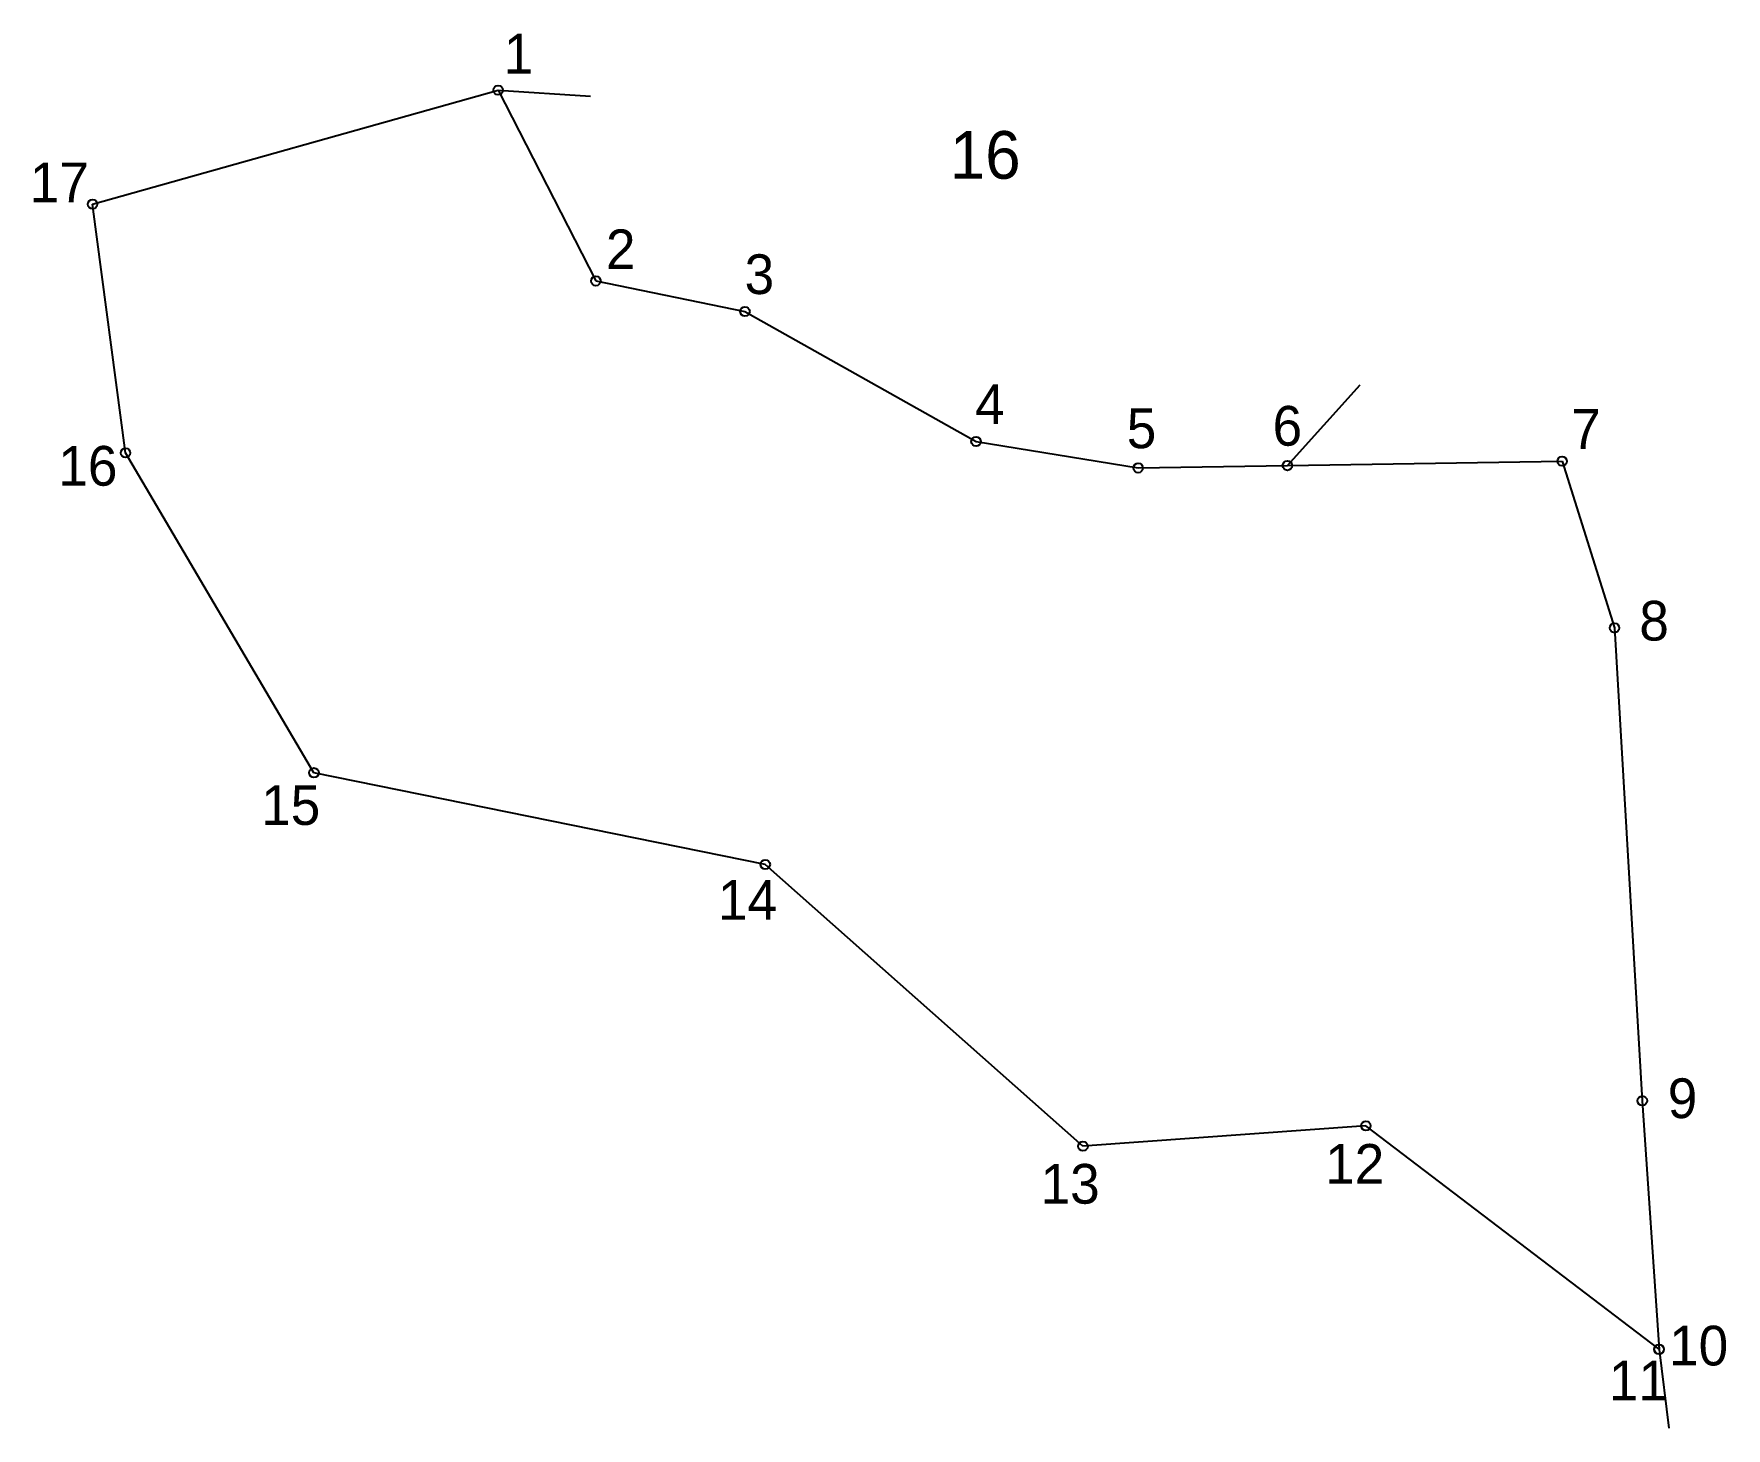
# Model space of a CAD drawing. Extents: x 546043 to 546280, y 1824012 to 1824207.
import ezdxf

# ---------------------------------------------------------------- set-up
doc = ezdxf.new("R2010")
doc.units = 0
for name, color, linetype in [('CanhThua', 7, 'Continuous'), ('MocDinhThua', 7, 'Continuous'), ('NhanTuCan', 7, 'Continuous'), ('RauThua', 7, 'Continuous'), ('SoHieuDinhThua', 7, 'Continuous')]:
    doc.layers.add(name, color=color, linetype=linetype)

msp = doc.modelspace()

# ---------------------------------------------------------------- linework, layer by layer
at = {"layer": 'CanhThua'}
for p, q in [((546051.39, 1824183.11), (546108.06, 1824199.05)), ((546108.06, 1824199.05), (546121.72, 1824172.39)), ((546056, 1824148.37), (546051.39, 1824183.11)), ((546121.72, 1824172.39), (546142.54, 1824168.13)), ((546142.54, 1824168.13), (546174.84, 1824149.95)), ((546174.84, 1824149.95), (546197.49, 1824146.26)), ((546082.33, 1824103.67), (546056, 1824148.37)), ((546218.34, 1824146.59), (546256.72, 1824147.2)), ((546256.72, 1824147.2), (546264.04, 1824123.91)), ((546197.49, 1824146.26), (546218.34, 1824146.59)), ((546264.04, 1824123.91), (546267.92, 1824057.84)), ((546145.38, 1824090.86), (546082.33, 1824103.67)), ((546189.77, 1824051.49), (546145.38, 1824090.86)), ((546267.92, 1824057.84), (546270.27, 1824023.1)), ((546229.3, 1824054.34), (546189.77, 1824051.49)), ((546270.26, 1824023.11), (546229.3, 1824054.34)), ((546270.27, 1824023.1), (546270.26, 1824023.11))]:
    msp.add_line(p, q, dxfattribs=at)
at = {"layer": 'MocDinhThua'}
for centre in [(546108.06, 1824199.05), (546051.39, 1824183.11), (546121.72, 1824172.39), (546142.54, 1824168.13), (546174.84, 1824149.95), (546056, 1824148.37), (546218.34, 1824146.59), (546256.72, 1824147.2), (546197.49, 1824146.26), (546264.04, 1824123.91), (546082.33, 1824103.67), (546145.38, 1824090.86), (546267.92, 1824057.84), (546229.3, 1824054.34), (546189.77, 1824051.49), (546270.26, 1824023.11), (546270.27, 1824023.1)]:
    msp.add_circle(centre, 0.666, dxfattribs=at)
at = {"layer": 'RauThua'}
for p, q in [((546108.06, 1824199.05), (546120.96, 1824198.22)), ((546218.34, 1824146.59), (546228.49, 1824157.86)), ((546270.27, 1824023.1), (546271.61, 1824012.09))]:
    msp.add_line(p, q, dxfattribs=at)

# ---------------------------------------------------------------- texts
at = {"layer": 'NhanTuCan'}
msp.add_text('16', height=6.661, dxfattribs=at).set_placement((546171.16, 1824186.67))
at = {"layer": 'SoHieuDinhThua'}
for s, height, p in [('1', 5.55, (546108.84, 1824201.37)), ('17', 5.551, (546042.62, 1824183.39)), ('2', 5.55, (546123.12, 1824174.04)), ('3', 5.55, (546142.5, 1824170.56)), ('4', 5.55, (546174.71, 1824152.41)), ('5', 5.55, (546195.89, 1824149.02)), ('6', 5.55, (546216.27, 1824149.37)), ('7', 5.55, (546257.99, 1824148.93)), ('16', 5.551, (546046.61, 1824143.78)), ('8', 5.55, (546267.51, 1824122.14)), ('15', 5.551, (546074.95, 1824096.38)), ('14', 5.551, (546138.78, 1824083.12)), ('9', 5.55, (546271.48, 1824055.42)), ('12', 5.551, (546223.61, 1824046.24)), ('13', 5.551, (546183.85, 1824043.46)), ('10', 5.551, (546271.67, 1824020.85)), ('11', 5.551, (546263.25, 1824015.96))]:
    msp.add_text(s, height=height, dxfattribs=at).set_placement(p)

doc.saveas('drawing.dxf')
